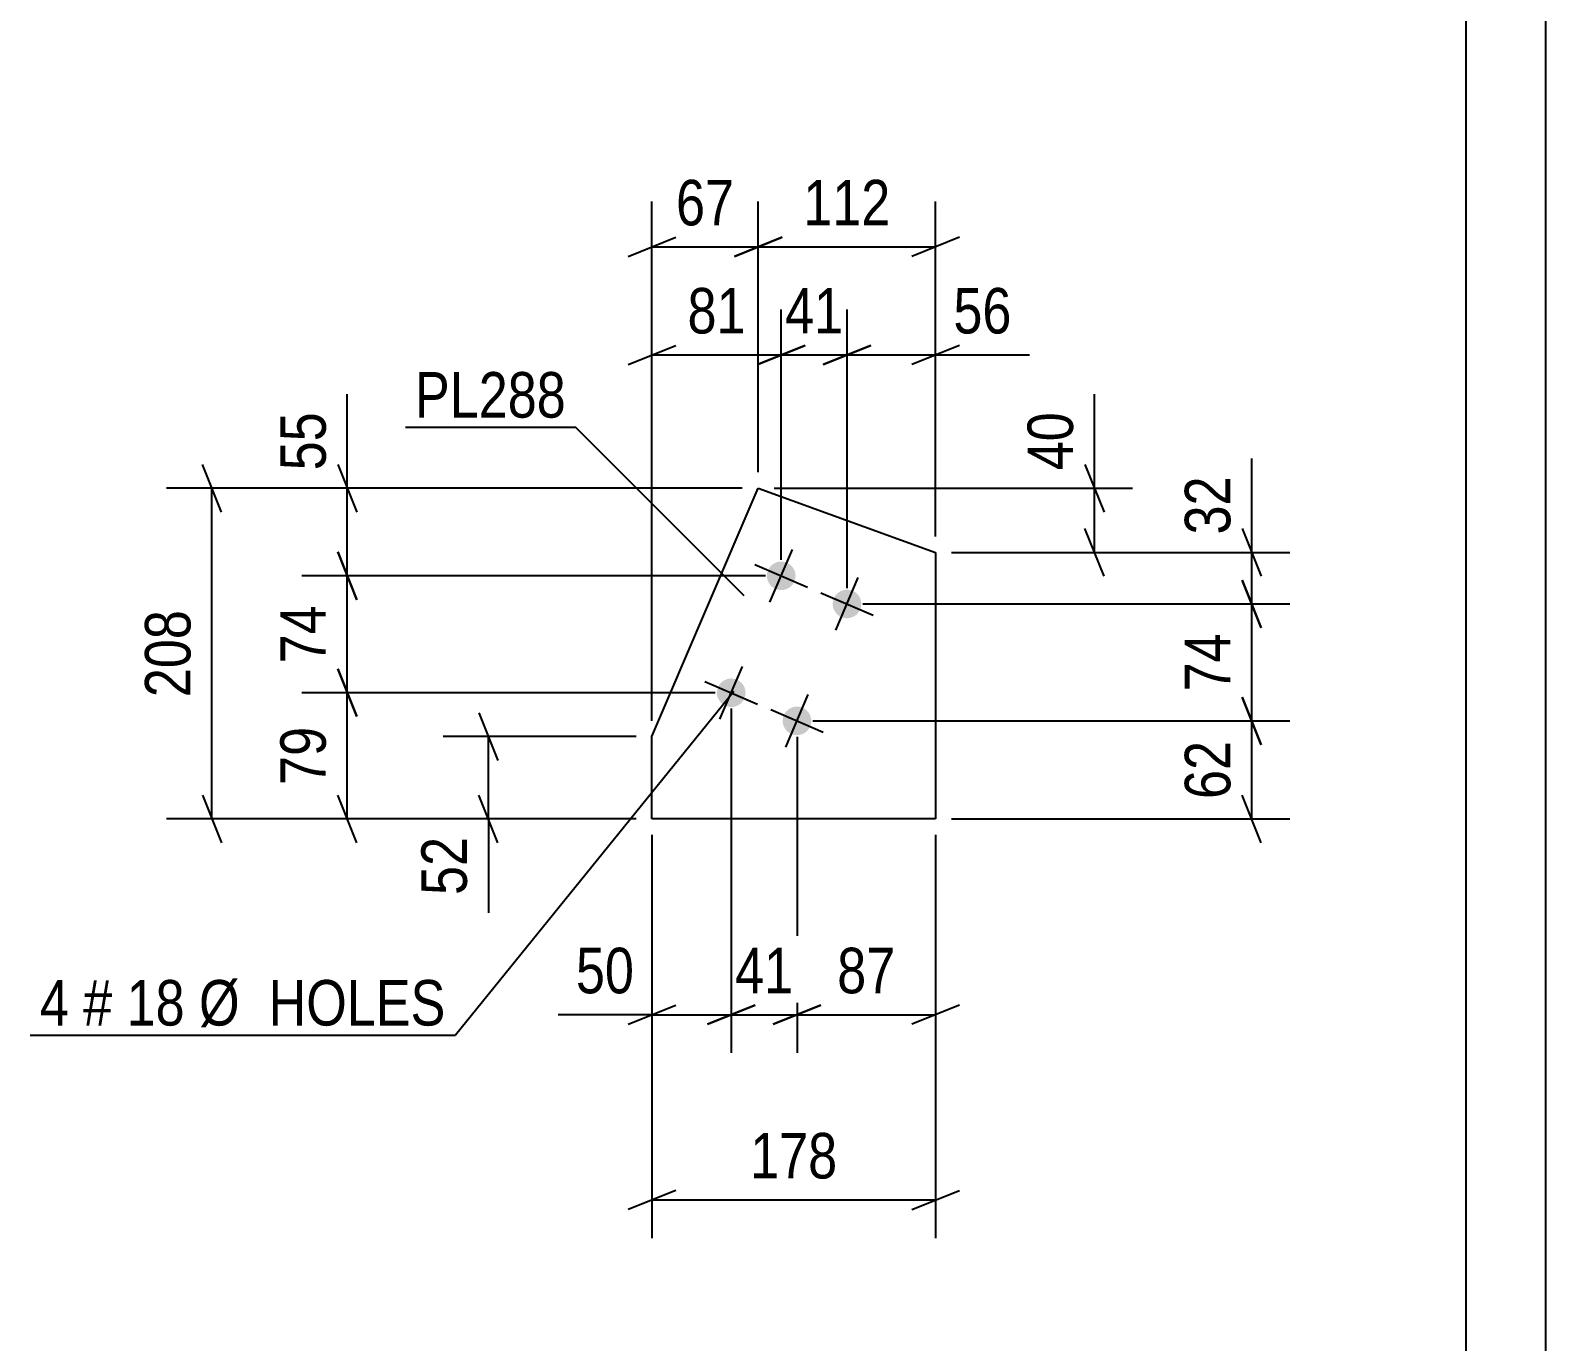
# Model space of a CAD drawing. Header units: millimetres. Extents: x 0 to 594, y 0 to 420.
# Drawn here: x 498.7 to 594, y 184.8 to 267.3 of the extents above; entities that cross this region are included whole.
import ezdxf

# ---------------------------------------------------------------- set-up
doc = ezdxf.new("R2010")
doc.units = ezdxf.units.MM
doc.styles.add('Arial Narrow', font='ARIALN.TTF', dxfattribs={"height": 0.2})

# ---------------------------------------------------------------- blocks, each defined once
blk = doc.blocks.new('Unknown-814738327-1163')
at = {"color": 5, "linetype": 'Continuous'}
for p, q in [((594, 0), (594, 420)), ((589, 5), (589, 415))]:
    blk.add_line(p, q, dxfattribs=at)
blk = doc.blocks.new('Part-814738327-14506 - 14505')
at = {"color": 2, "linetype": 'Continuous'}
for p, q in [((537.78, 222.825), (544.464, 238.456)), ((544.464, 238.456), (555.618, 234.419)), ((555.618, 234.419), (555.618, 217.647)), ((537.78, 217.647), (537.78, 222.825)), ((555.618, 217.647), (537.78, 217.647))]:
    blk.add_line(p, q, dxfattribs=at)
blk = doc.blocks.new('Bolt-814738327-14507 - 14505')
at = {"linetype": 'Continuous'}
for points in [[(546.266, 233.769, -1), (545.559, 232.114, -1)], [(550.404, 232, -1), (549.696, 230.345, -1)], [(543.121, 226.414, -1), (542.413, 224.759, -1)], [(547.258, 224.644, -1), (546.551, 222.989, -1)]]:
    blk.add_hatch(color=1, dxfattribs=at).paths.add_polyline_path(points)
at = {"color": 1, "linetype": 'Continuous'}
for p, q in [((545.205, 231.287), (546.62, 234.597)), ((544.258, 233.65), (547.568, 232.234)), ((549.342, 229.517), (550.758, 232.828)), ((548.395, 231.88), (551.705, 230.465)), ((542.059, 223.931), (543.475, 227.241)), ((541.112, 226.294), (544.422, 224.878)), ((546.197, 222.162), (547.612, 225.472)), ((545.25, 224.525), (548.56, 223.109))]:
    blk.add_line(p, q, dxfattribs=at)
blk = doc.blocks.new('StraightDimension-814738327-15417 - 14505')
at = {"color": 7, "linetype": 'Continuous'}
for p, q in [((537.78, 216.647), (537.78, 191.282)), ((555.618, 216.647), (555.618, 191.282)), ((539.28, 194.282), (536.28, 193.082)), ((537.78, 193.682), (555.618, 193.682)), ((554.118, 193.082), (557.118, 194.282))]:
    blk.add_line(p, q, dxfattribs=at)
at = {"color": 0}
blk.add_wipeout([(550.041, 194.432), (550.041, 198.632), (543.357, 198.632), (543.357, 194.432)], dxfattribs=at)
at = {"color": 3, "style": 'Arial Narrow'}
blk.add_text('178', height=2.8633, dxfattribs=at).set_placement((543.957, 195.032))
blk = doc.blocks.new('StraightDimension-814738327-15425 - 14505')
at = {"color": 7, "linetype": 'Continuous'}
for p, q in [((526.889, 224.325), (528.089, 221.325)), ((536.78, 222.825), (524.639, 222.825)), ((527.489, 217.647), (527.489, 222.825)), ((528.089, 216.147), (526.889, 219.147)), ((536.78, 217.647), (524.639, 217.647)), ((527.489, 217.647), (527.489, 211.741)), ((527.489, 217.647), (527.489, 211.741))]:
    blk.add_line(p, q, dxfattribs=at)
at = {"color": 0}
blk.add_wipeout([(526.739, 217.122), (522.539, 217.122), (522.539, 212.266), (526.739, 212.266)], dxfattribs=at)
at = {"color": 3, "style": 'Arial Narrow'}
blk.add_text('52', height=2.8633, rotation=90.00021, dxfattribs=at).set_placement((526.139, 212.866))
blk = doc.blocks.new('StraightDimension-814738327-15430 - 14505')
at = {"color": 7, "linetype": 'Continuous'}
for p, q in [((545.913, 233.942), (545.913, 249.688)), ((550.05, 232.172), (550.05, 249.688)), ((544.413, 246.238), (547.413, 247.438)), ((551.55, 247.438), (548.55, 246.238)), ((545.913, 246.838), (550.05, 246.838))]:
    blk.add_line(p, q, dxfattribs=at)
at = {"color": 0}
blk.add_wipeout([(550.409, 247.588), (550.409, 251.788), (545.553, 251.788), (545.553, 247.588)], dxfattribs=at)
at = {"color": 3, "style": 'Arial Narrow'}
blk.add_text('41', height=2.8633, dxfattribs=at).set_placement((546.153, 248.188))
blk = doc.blocks.new('StraightDimension-814738327-15411 - 14505')
at = {"color": 7, "linetype": 'Continuous'}
for p, q in [((544.464, 239.456), (544.464, 256.489)), ((555.618, 235.419), (555.618, 256.489)), ((542.964, 253.039), (545.964, 254.239)), ((544.464, 253.639), (555.618, 253.639)), ((557.118, 254.239), (554.118, 253.039))]:
    blk.add_line(p, q, dxfattribs=at)
at = {"color": 0}
blk.add_wipeout([(553.383, 254.389), (553.383, 258.589), (546.699, 258.589), (546.699, 254.389)], dxfattribs=at)
at = {"color": 3, "style": 'Arial Narrow'}
blk.add_text('112', height=2.8633, dxfattribs=at).set_placement((547.299, 254.989))
blk = doc.blocks.new('StraightDimension-814738327-15451 - 14505')
at = {"color": 7, "linetype": 'Continuous'}
for p, q in [((518.013, 227.086), (519.213, 224.086)), ((541.767, 225.586), (515.763, 225.586)), ((518.613, 217.647), (518.613, 225.586)), ((519.213, 216.147), (518.013, 219.147)), ((536.78, 217.647), (515.763, 217.647))]:
    blk.add_line(p, q, dxfattribs=at)
at = {"color": 0}
blk.add_wipeout([(517.863, 224.045), (513.663, 224.045), (513.663, 219.189), (517.863, 219.189)], dxfattribs=at)
at = {"color": 3, "style": 'Arial Narrow'}
blk.add_text('79', height=2.8633, rotation=90.00021, dxfattribs=at).set_placement((517.263, 219.789))
blk = doc.blocks.new('StraightDimension-814738327-15412 - 14505')
at = {"color": 7, "linetype": 'Continuous'}
for p, q in [((537.78, 223.825), (537.78, 256.489)), ((544.464, 239.456), (544.464, 256.489)), ((536.28, 253.039), (539.28, 254.239)), ((537.78, 253.639), (544.464, 253.639)), ((545.964, 254.239), (542.964, 253.039))]:
    blk.add_line(p, q, dxfattribs=at)
at = {"color": 0}
blk.add_wipeout([(543.55, 254.389), (543.55, 258.589), (538.694, 258.589), (538.694, 254.389)], dxfattribs=at)
at = {"color": 3, "style": 'Arial Narrow'}
blk.add_text('67', height=2.8633, dxfattribs=at).set_placement((539.294, 254.989))
blk = doc.blocks.new('StraightDimension-814738327-15421 - 14505')
at = {"color": 7, "linetype": 'Continuous'}
for p, q in [((565.618, 238.456), (565.618, 244.362)), ((565.618, 238.456), (565.618, 244.362)), ((565.018, 239.956), (566.218, 236.956)), ((545.464, 238.456), (568.018, 238.456)), ((565.618, 234.419), (565.618, 238.456)), ((566.218, 232.919), (565.018, 235.919)), ((556.618, 234.419), (568.018, 234.419))]:
    blk.add_line(p, q, dxfattribs=at)
at = {"color": 0}
blk.add_wipeout([(564.868, 243.837), (560.668, 243.837), (560.668, 238.981), (564.868, 238.981)], dxfattribs=at)
at = {"color": 3, "style": 'Arial Narrow'}
blk.add_text('40', height=2.8633, rotation=90.00021, dxfattribs=at).set_placement((564.268, 239.581))
blk = doc.blocks.new('StraightDimension-814738327-15429 - 14505')
at = {"color": 7, "linetype": 'Continuous'}
for p, q in [((550.05, 232.172), (550.05, 249.688)), ((555.618, 235.419), (555.618, 249.688)), ((548.55, 246.238), (551.55, 247.438)), ((557.118, 247.438), (554.118, 246.238)), ((550.05, 246.838), (555.618, 246.838)), ((555.618, 246.838), (561.524, 246.838)), ((555.618, 246.838), (561.524, 246.838))]:
    blk.add_line(p, q, dxfattribs=at)
at = {"color": 0}
blk.add_wipeout([(560.999, 247.588), (560.999, 251.788), (556.143, 251.788), (556.143, 247.588)], dxfattribs=at)
at = {"color": 3, "style": 'Arial Narrow'}
blk.add_text('56', height=2.8633, dxfattribs=at).set_placement((556.743, 248.188))
blk = doc.blocks.new('StraightDimension-814738327-15431 - 14505')
at = {"color": 7, "linetype": 'Continuous'}
for p, q in [((537.78, 223.825), (537.78, 249.688)), ((545.913, 233.942), (545.913, 249.688)), ((536.28, 246.238), (539.28, 247.438)), ((547.413, 247.438), (544.413, 246.238)), ((537.78, 246.838), (545.913, 246.838))]:
    blk.add_line(p, q, dxfattribs=at)
at = {"color": 0}
blk.add_wipeout([(544.274, 247.588), (544.274, 251.788), (539.418, 251.788), (539.418, 247.588)], dxfattribs=at)
at = {"color": 3, "style": 'Arial Narrow'}
blk.add_text('81', height=2.8633, dxfattribs=at).set_placement((540.018, 248.188))
blk = doc.blocks.new('StraightDimension-814738327-15449 - 14505')
at = {"color": 7, "linetype": 'Continuous'}
for p, q in [((518.613, 238.456), (518.613, 244.362)), ((518.613, 238.456), (518.613, 244.362)), ((518.013, 239.956), (519.213, 236.956)), ((543.464, 238.456), (515.763, 238.456)), ((518.613, 232.942), (518.613, 238.456)), ((519.213, 231.442), (518.013, 234.442)), ((544.913, 232.942), (515.763, 232.942))]:
    blk.add_line(p, q, dxfattribs=at)
at = {"color": 0}
blk.add_wipeout([(517.863, 243.837), (513.663, 243.837), (513.663, 238.981), (517.863, 238.981)], dxfattribs=at)
at = {"color": 3, "style": 'Arial Narrow'}
blk.add_text('55', height=2.8633, rotation=90.00021, dxfattribs=at).set_placement((517.263, 239.581))
blk = doc.blocks.new('StraightDimension-814738327-15450 - 14505')
at = {"color": 7, "linetype": 'Continuous'}
for p, q in [((518.013, 234.442), (519.213, 231.442)), ((544.913, 232.942), (515.763, 232.942)), ((518.613, 225.586), (518.613, 232.942)), ((519.213, 224.086), (518.013, 227.086)), ((541.767, 225.586), (515.763, 225.586))]:
    blk.add_line(p, q, dxfattribs=at)
at = {"color": 0}
blk.add_wipeout([(517.863, 231.692), (513.663, 231.692), (513.663, 226.836), (517.863, 226.836)], dxfattribs=at)
at = {"color": 3, "style": 'Arial Narrow'}
blk.add_text('74', height=2.8633, rotation=90.00021, dxfattribs=at).set_placement((517.263, 227.436))
blk = doc.blocks.new('StraightDimension-814738327-15469 - 14505')
at = {"color": 7, "linetype": 'Continuous'}
for p, q in [((510.702, 236.956), (509.502, 239.956)), ((543.464, 238.456), (507.252, 238.456)), ((510.102, 217.647), (510.102, 238.456)), ((509.502, 219.147), (510.702, 216.147)), ((536.78, 217.647), (507.252, 217.647))]:
    blk.add_line(p, q, dxfattribs=at)
at = {"color": 0}
blk.add_wipeout([(509.352, 231.394), (505.152, 231.394), (505.152, 224.709), (509.352, 224.709)], dxfattribs=at)
at = {"color": 3, "style": 'Arial Narrow'}
blk.add_text('208', height=2.8633, rotation=90.00021, dxfattribs=at).set_placement((508.752, 225.309))
blk = doc.blocks.new('StraightDimension-814738327-20690 - 14505')
at = {"color": 7, "linetype": 'Continuous'}
for p, q in [((575.512, 234.419), (575.512, 240.325)), ((575.512, 234.419), (575.512, 240.325)), ((574.912, 235.919), (576.112, 232.919)), ((556.618, 234.419), (577.912, 234.419)), ((575.512, 231.172), (575.512, 234.419)), ((576.112, 229.672), (574.912, 232.672)), ((551.05, 231.172), (577.912, 231.172))]:
    blk.add_line(p, q, dxfattribs=at)
at = {"color": 0}
blk.add_wipeout([(574.762, 239.8), (570.562, 239.8), (570.562, 234.944), (574.762, 234.944)], dxfattribs=at)
at = {"color": 3, "style": 'Arial Narrow'}
blk.add_text('32', height=2.8633, rotation=90.00021, dxfattribs=at).set_placement((574.162, 235.544))
blk = doc.blocks.new('StraightDimension-814738327-20691 - 14505')
at = {"color": 7, "linetype": 'Continuous'}
for p, q in [((574.912, 232.672), (576.112, 229.672)), ((551.05, 231.172), (577.912, 231.172)), ((575.512, 223.817), (575.512, 231.172)), ((576.112, 222.317), (574.912, 225.317)), ((547.905, 223.817), (577.912, 223.817))]:
    blk.add_line(p, q, dxfattribs=at)
at = {"color": 0}
blk.add_wipeout([(574.762, 229.923), (570.562, 229.923), (570.562, 225.067), (574.762, 225.067)], dxfattribs=at)
at = {"color": 3, "style": 'Arial Narrow'}
blk.add_text('74', height=2.8633, rotation=90.00021, dxfattribs=at).set_placement((574.162, 225.667))
blk = doc.blocks.new('StraightDimension-814738327-20692 - 14505')
at = {"color": 7, "linetype": 'Continuous'}
for p, q in [((574.912, 225.317), (576.112, 222.317)), ((547.905, 223.817), (577.912, 223.817)), ((575.512, 217.647), (575.512, 223.817)), ((576.112, 216.147), (574.912, 219.147)), ((556.618, 217.647), (577.912, 217.647))]:
    blk.add_line(p, q, dxfattribs=at)
at = {"color": 0}
blk.add_wipeout([(574.762, 223.16), (570.562, 223.16), (570.562, 218.304), (574.762, 218.304)], dxfattribs=at)
at = {"color": 3, "style": 'Arial Narrow'}
blk.add_text('62', height=2.8633, rotation=90.00021, dxfattribs=at).set_placement((574.162, 218.904))
blk = doc.blocks.new('StraightDimension-814738327-20719 - 14505')
at = {"color": 7, "linetype": 'Continuous'}
for p, q in [((546.905, 222.817), (546.905, 202.93)), ((555.618, 216.647), (555.618, 202.93)), ((545.405, 204.73), (548.405, 205.93)), ((557.118, 205.93), (554.118, 204.73)), ((546.905, 205.33), (555.618, 205.33))]:
    blk.add_line(p, q, dxfattribs=at)
at = {"color": 0}
blk.add_wipeout([(553.689, 206.08), (553.689, 210.28), (548.833, 210.28), (548.833, 206.08)], dxfattribs=at)
at = {"color": 3, "style": 'Arial Narrow'}
blk.add_text('87', height=2.8633, dxfattribs=at).set_placement((549.433, 206.68))
blk = doc.blocks.new('StraightDimension-814738327-20720 - 14505')
at = {"color": 7, "linetype": 'Continuous'}
for p, q in [((542.767, 224.586), (542.767, 202.93)), ((546.905, 222.817), (546.905, 202.93)), ((541.267, 204.73), (544.267, 205.93)), ((548.405, 205.93), (545.405, 204.73)), ((542.767, 205.33), (546.905, 205.33))]:
    blk.add_line(p, q, dxfattribs=at)
at = {"color": 0}
blk.add_wipeout([(547.264, 206.08), (547.264, 210.28), (542.408, 210.28), (542.408, 206.08)], dxfattribs=at)
at = {"color": 3, "style": 'Arial Narrow'}
blk.add_text('41', height=2.8633, dxfattribs=at).set_placement((543.008, 206.68))
blk = doc.blocks.new('StraightDimension-814738327-20721 - 14505')
at = {"color": 7, "linetype": 'Continuous'}
for p, q in [((542.767, 224.586), (542.767, 202.93)), ((537.78, 216.647), (537.78, 202.93)), ((536.28, 204.73), (539.28, 205.93)), ((544.267, 205.93), (541.267, 204.73)), ((537.78, 205.33), (531.873, 205.33)), ((537.78, 205.33), (531.873, 205.33)), ((537.78, 205.33), (542.767, 205.33))]:
    blk.add_line(p, q, dxfattribs=at)
at = {"color": 0}
blk.add_wipeout([(537.255, 206.08), (537.255, 210.28), (532.398, 210.28), (532.398, 206.08)], dxfattribs=at)
at = {"color": 3, "style": 'Arial Narrow'}
blk.add_text('50', height=2.8633, dxfattribs=at).set_placement((532.998, 206.68))
blk = doc.blocks.new('Mark-814738327-15644 - 14505')
at = {"color": 30, "linetype": 'Continuous'}
for p in [(522.272, 242.296), (543.583, 231.689)]:
    blk.add_line(p, (532.976, 242.296), dxfattribs=at)
at = {"color": 0}
blk.add_wipeout([(532.376, 242.896), (532.376, 245.896), (522.872, 245.896), (522.872, 242.896)], dxfattribs=at)
blk.add_wipeout([(532.376, 242.896), (532.376, 245.896), (522.872, 245.896), (522.872, 242.896)], dxfattribs=at)
at = {"color": 3, "style": 'Arial Narrow'}
blk.add_text('PL288', height=2.8633, dxfattribs=at).set_placement((522.872, 242.896))
blk = doc.blocks.new('Mark-814738327-15647 - 14505')
at = {"color": 7, "linetype": 'Continuous'}
for p in [(542.922, 225.656), (498.676, 204.051)]:
    blk.add_line(p, (525.416, 204.051), dxfattribs=at)
at = {"color": 0}
for points in [[(501.104, 204.651), (501.104, 207.651), (499.276, 207.651), (499.276, 204.651)], [(503.832, 204.651), (503.832, 207.651), (502.004, 207.651), (502.004, 204.651)], [(508.389, 204.651), (508.389, 207.651), (504.732, 207.651), (504.732, 204.651)], [(524.816, 204.651), (524.816, 207.651), (509.289, 207.651), (509.289, 204.651)]]:
    blk.add_wipeout(points, dxfattribs=at)
for points in [[(501.104, 204.651), (501.104, 207.651), (499.276, 207.651), (499.276, 204.651)], [(503.832, 204.651), (503.832, 207.651), (502.004, 207.651), (502.004, 204.651)], [(508.389, 204.651), (508.389, 207.651), (504.732, 207.651), (504.732, 204.651)], [(524.816, 204.651), (524.816, 207.651), (509.289, 207.651), (509.289, 204.651)]]:
    blk.add_wipeout(points, dxfattribs=at)
at = {"color": 3, "style": 'Arial Narrow'}
for s, height, p in [('4', 2.863, (499.276, 204.651)), ('#', 2.863, (502.004, 204.651)), ('18', 2.8633, (504.732, 204.651)), ('Ø  HOLES', 2.8633, (509.289, 204.651))]:
    blk.add_text(s, height=height, dxfattribs=at).set_placement(p)

msp = doc.modelspace()

# ---------------------------------------------------------------- block references
for name in ['Unknown-814738327-1163', 'Part-814738327-14506 - 14505', 'Bolt-814738327-14507 - 14505']:
    msp.add_blockref(name, (0, 0))

# ---------------------------------------------------------------- next in the draw order: block references
for name in ['StraightDimension-814738327-15430 - 14505', 'StraightDimension-814738327-15417 - 14505']:
    msp.add_blockref(name, (0, 0))

# ---------------------------------------------------------------- next in the draw order: block references
for name in ['StraightDimension-814738327-15411 - 14505', 'StraightDimension-814738327-15425 - 14505']:
    msp.add_blockref(name, (0, 0))

# ---------------------------------------------------------------- next in the draw order: block references
msp.add_blockref('StraightDimension-814738327-15451 - 14505', (0, 0))

# ---------------------------------------------------------------- next in the draw order: block references
msp.add_blockref('StraightDimension-814738327-15412 - 14505', (0, 0))

# ---------------------------------------------------------------- next in the draw order: block references
msp.add_blockref('StraightDimension-814738327-15421 - 14505', (0, 0))

# ---------------------------------------------------------------- next in the draw order: block references
for name in ['StraightDimension-814738327-15431 - 14505', 'StraightDimension-814738327-15429 - 14505']:
    msp.add_blockref(name, (0, 0))

# ---------------------------------------------------------------- next in the draw order: block references
for name in ['StraightDimension-814738327-15449 - 14505', 'StraightDimension-814738327-20690 - 14505']:
    msp.add_blockref(name, (0, 0))

# ---------------------------------------------------------------- next in the draw order: block references
for name in ['StraightDimension-814738327-15450 - 14505', 'StraightDimension-814738327-20691 - 14505']:
    msp.add_blockref(name, (0, 0))

# ---------------------------------------------------------------- next in the draw order: block references
for name in ['StraightDimension-814738327-15469 - 14505', 'StraightDimension-814738327-20692 - 14505']:
    msp.add_blockref(name, (0, 0))

# ---------------------------------------------------------------- next in the draw order: block references
for name in ['Mark-814738327-15644 - 14505', 'StraightDimension-814738327-20719 - 14505']:
    msp.add_blockref(name, (0, 0))

# ---------------------------------------------------------------- next in the draw order: block references
msp.add_blockref('StraightDimension-814738327-20720 - 14505', (0, 0))

# ---------------------------------------------------------------- next in the draw order: block references
msp.add_blockref('StraightDimension-814738327-20721 - 14505', (0, 0))

# ---------------------------------------------------------------- next in the draw order: block references
msp.add_blockref('Mark-814738327-15647 - 14505', (0, 0))

doc.saveas('drawing.dxf')
